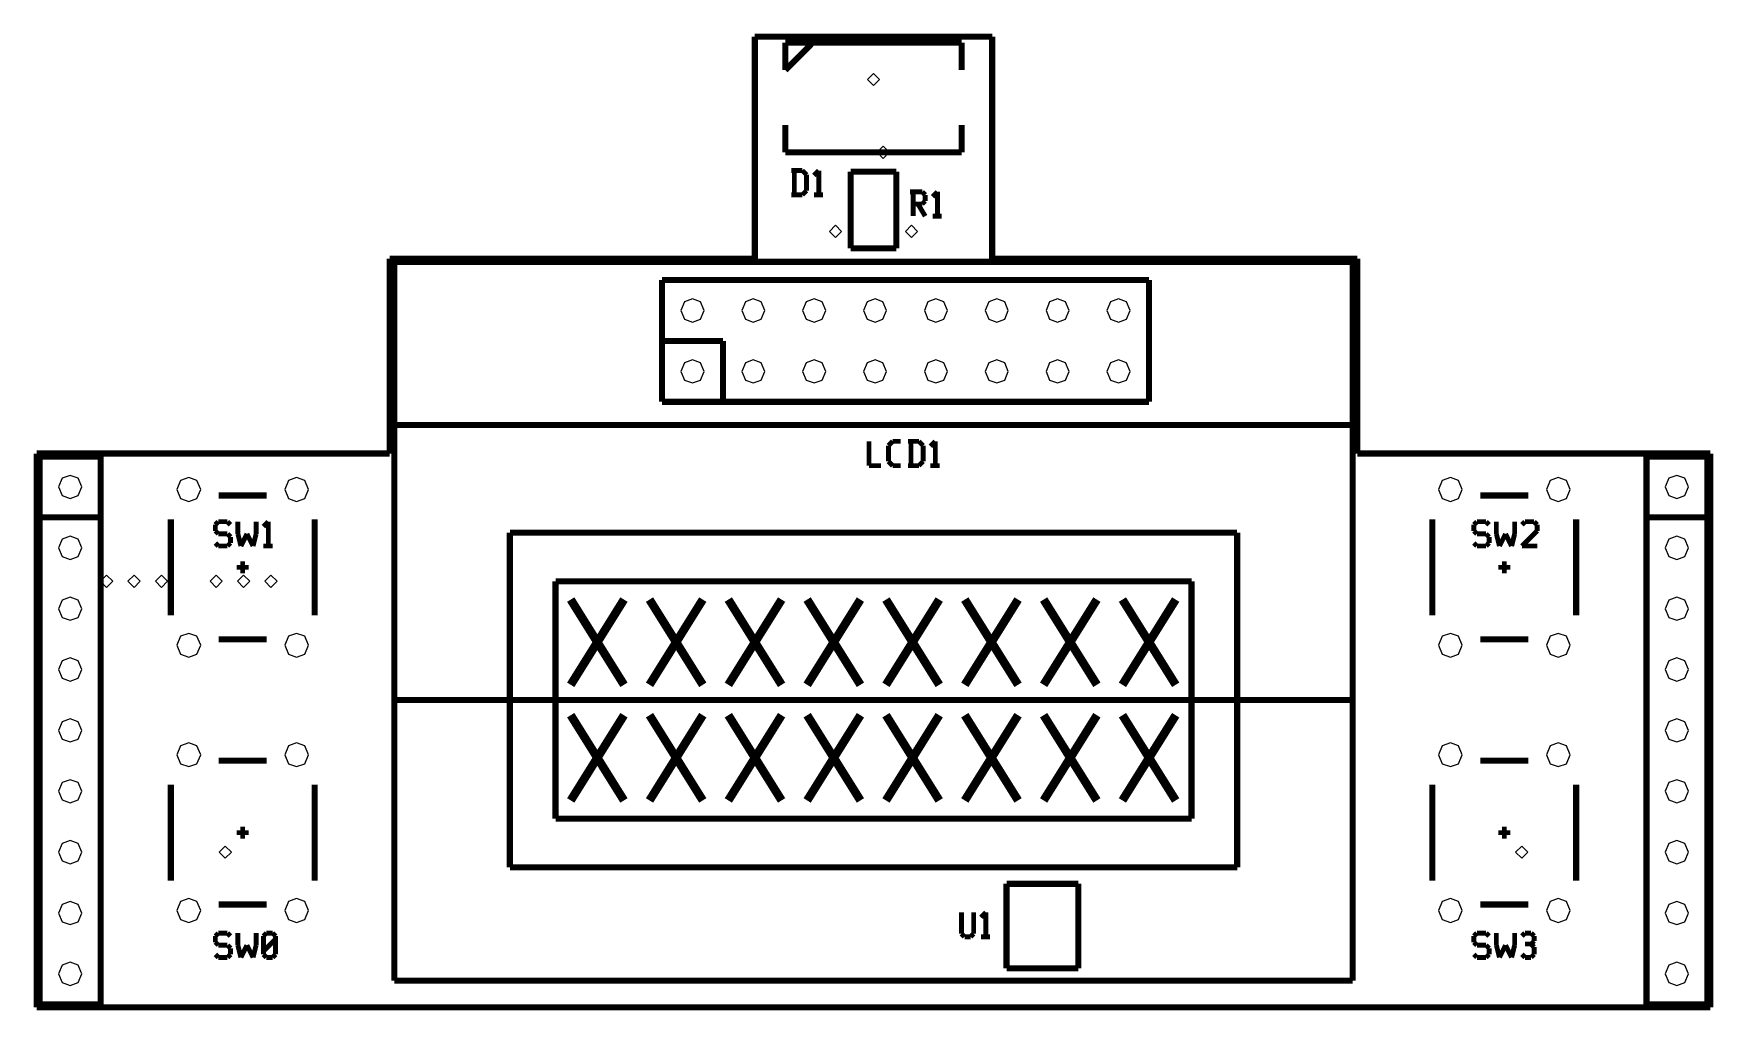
# Model space of a CAD drawing. Extents: x -1.38 to 1.38, y -0.51 to 1.1.
import ezdxf

# ---------------------------------------------------------------- set-up
doc = ezdxf.new("R2010")
doc.units = 0
doc.header["$MEASUREMENT"] = 0
doc.layers.add('mrbw-cst-lcd', color=7, linetype='Continuous')

msp = doc.modelspace()

# ---------------------------------------------------------------- linework, layer by layer
at = {"layer": 'mrbw-cst-lcd', "color": 173, "const_width": 0.01}
for points in [[(-0.194901, 1.090009), (-0.194901, 0.725039)], [(-0.194901, 1.090009), (0.195119, 1.090009)], [(0.195119, 1.090009), (0.195119, 0.725039)], [(-0.794896, 0.405001), (-0.794896, 0.725039)], [(-0.794896, 0.725039), (-0.194901, 0.725039)], [(0.195119, 0.725039), (0.795109, 0.725039)], [(0.795109, 0.725039), (0.795109, 0.405001)], [(-1.374919, -0.504992), (-1.374919, 0.405001)], [(-1.374919, 0.405001), (-0.794896, 0.405001)], [(1.375079, 0.405001), (0.795109, 0.405001)], [(1.375079, -0.504992), (1.375079, 0.405001)], [(-1.374919, -0.504992), (1.375079, -0.504992)]]:
    msp.add_lwpolyline(points, dxfattribs=at)
at = {"layer": 'mrbw-cst-lcd', "color": 200}
for points, const_width in [([(-0.144881, 1.080019), (0.145109, 1.080019)], 0.01), ([(-0.144881, 1.080019), (-0.144881, 1.034989)], 0.01), ([(-0.099911, 1.080019), (-0.144881, 1.034989)], 0.01), ([(0.145109, 1.080019), (0.145109, 1.034989)], 0.01), ([(-0.144881, 0.900009), (-0.144881, 0.945039)], 0.01), ([(0.145109, 0.900009), (0.145109, 0.945039)], 0.01), ([(-0.144881, 0.900009), (0.145109, 0.900009)], 0.01), ([(-0.134901, 0.870009), (-0.116891, 0.870009)], 0.008), ([(-0.129911, 0.870009), (-0.129911, 0.830019)], 0.008), ([(-0.116891, 0.870009), (-0.109891, 0.863009)], 0.008), ([(-0.109891, 0.863009), (-0.109891, 0.837019)], 0.008), ([(-0.097901, 0.862039), (-0.089871, 0.870009)], 0.008), ([(-0.089871, 0.870009), (-0.089871, 0.830019)], 0.008), ([(-0.037291, 0.867999), (-0.037291, 0.742029)], 0.01), ([(-0.037291, 0.867999), (0.037509, 0.867999)], 0.01), ([(0.037509, 0.867999), (0.037509, 0.742029)], 0.01), ([(-0.134901, 0.830019), (-0.116891, 0.830019)], 0.008), ([(-0.116891, 0.830019), (-0.109891, 0.837019)], 0.008), ([(-0.097901, 0.830019), (-0.082871, 0.830019)], 0.008), ([(0.060079, 0.835019), (0.080109, 0.835019)], 0.008), ([(0.065139, 0.835019), (0.065139, 0.795029)], 0.008), ([(0.080109, 0.835019), (0.085089, 0.830019)], 0.008), ([(0.085089, 0.830019), (0.085089, 0.820039)], 0.008), ([(0.097089, 0.827039), (0.105119, 0.835019)], 0.008), ([(0.105119, 0.835019), (0.105119, 0.795029)], 0.008), ([(0.065139, 0.814999), (0.080109, 0.814999)], 0.008), ([(0.073109, 0.814999), (0.085089, 0.795029)], 0.008), ([(0.080109, 0.814999), (0.085089, 0.820039)], 0.008), ([(0.097089, 0.795029), (0.112119, 0.795029)], 0.008), ([(-0.037291, 0.742029), (0.037509, 0.742029)], 0.01), ([(0.787409, 0.719999), (-0.787409, 0.719999)], 0.01), ([(-0.787409, 0.719999), (-0.787409, -0.461101)], 0.01), ([(0.787409, -0.461101), (0.787409, 0.719999)], 0.01), ([(-0.347411, 0.689999), (0.452609, 0.689999)], 0.01), ([(-0.347411, 0.689999), (-0.347411, 0.490019)], 0.01), ([(0.452609, 0.689999), (0.452609, 0.490019)], 0.01), ([(-0.347411, 0.590009), (-0.247371, 0.590009)], 0.01), ([(-0.247371, 0.590009), (-0.247371, 0.490019)], 0.01), ([(-0.347411, 0.490019), (0.452609, 0.490019)], 0.01), ([(-0.787409, 0.451929), (0.787409, 0.451929)], 0.01), ([(-0.007411, 0.42502), (-0.007411, 0.385036)], 0.008), ([(0.024609, 0.418022), (0.031609, 0.42502)], 0.008), ([(0.024609, 0.418022), (0.024609, 0.392034)], 0.008), ([(0.031609, 0.42502), (0.044619, 0.42502)], 0.008), ([(0.056609, 0.42502), (0.074619, 0.42502)], 0.008), ([(0.061609, 0.42502), (0.061609, 0.385036)], 0.008), ([(0.074619, 0.42502), (0.081619, 0.418022)], 0.008), ([(0.081619, 0.418022), (0.081619, 0.392034)], 0.008), ([(0.093619, 0.417045), (0.101589, 0.42502)], 0.008), ([(0.101589, 0.42502), (0.101589, 0.385036)], 0.008), ([(-1.369874, 0.400011), (-1.369874, -0.500001)], 0.01), ([(-1.269885, 0.400011), (-1.369874, 0.400011)], 0.01), ([(-1.269885, -0.500001), (-1.269885, 0.400011)], 0.01), ([(-1.269885, 0.30002), (-1.269885, 0.400011)], 0.01), ([(-0.007411, 0.385036), (0.012609, 0.385036)], 0.008), ([(0.024609, 0.392034), (0.031609, 0.385036)], 0.008), ([(0.031609, 0.385036), (0.044619, 0.385036)], 0.008), ([(0.056609, 0.385036), (0.074619, 0.385036)], 0.008), ([(0.074619, 0.385036), (0.081619, 0.392034)], 0.008), ([(0.093619, 0.385036), (0.108589, 0.385036)], 0.008), ([(1.270109, 0.400011), (1.270109, -0.500001)], 0.01), ([(1.370089, 0.400011), (1.270109, 0.400011)], 0.01), ([(1.370089, -0.500001), (1.370089, 0.400011)], 0.01), ([(1.370089, 0.30002), (1.370089, 0.400011)], 0.01), ([(-1.075711, 0.3361), (-0.996935, 0.3361)], 0.01), ([(0.997149, 0.3361), (1.075869, 0.3361)], 0.01), ([(-1.369874, 0.30002), (-1.269885, 0.30002)], 0.01), ([(1.270109, 0.30002), (1.370089, 0.30002)], 0.01), ([(-1.154433, 0.296712), (-1.154433, 0.139213)], 0.01), ([(-1.081299, 0.287977), (-1.076308, 0.292968)], 0.008), ([(-1.081299, 0.287977), (-1.081299, 0.277994)], 0.008), ([(-1.081299, 0.277994), (-1.076308, 0.272948)], 0.008), ([(-1.076308, 0.292968), (-1.061334, 0.292968)], 0.008), ([(-1.076308, 0.272948), (-1.061334, 0.272948)], 0.008), ([(-1.061334, 0.292968), (-1.056343, 0.287977)], 0.008), ([(-1.061334, 0.272948), (-1.056343, 0.267957)], 0.008), ([(-1.044299, 0.292968), (-1.044299, 0.272948)], 0.008), ([(-1.044299, 0.272948), (-1.039307, 0.252983)], 0.008), ([(-1.039307, 0.252983), (-1.029325, 0.272948)], 0.008), ([(-1.029325, 0.272948), (-1.019342, 0.252983)], 0.008), ([(-1.019342, 0.252983), (-1.014296, 0.272948)], 0.008), ([(-1.014296, 0.292968), (-1.014296, 0.272948)], 0.008), ([(-1.002306, 0.284993), (-0.994331, 0.292968)], 0.008), ([(-0.994331, 0.292968), (-0.994331, 0.252983)], 0.008), ([(-0.918214, 0.296712), (-0.918214, 0.139213)], 0.01), ([(-0.597413, 0.275011), (0.597409, 0.275011)], 0.01), ([(-0.597413, 0.275011), (-0.597413, -0.274957)], 0.01), ([(0.597639, 0.275011), (0.597639, -0.274957)], 0.01), ([(0.918429, 0.296712), (0.918429, 0.139213)], 0.01), ([(0.986519, 0.287977), (0.991509, 0.292968)], 0.008), ([(0.986519, 0.287977), (0.986519, 0.277994)], 0.008), ([(0.986519, 0.277994), (0.991509, 0.272948)], 0.008), ([(0.991509, 0.292968), (1.006539, 0.292968)], 0.008), ([(0.991509, 0.272948), (1.006539, 0.272948)], 0.008), ([(1.006539, 0.292968), (1.011519, 0.287977)], 0.008), ([(1.006539, 0.272948), (1.011519, 0.267957)], 0.008), ([(1.023519, 0.292968), (1.023519, 0.272948)], 0.008), ([(1.023519, 0.272948), (1.028509, 0.252983)], 0.008), ([(1.028509, 0.252983), (1.038549, 0.272948)], 0.008), ([(1.038549, 0.272948), (1.048519, 0.252983)], 0.008), ([(1.048519, 0.252983), (1.053519, 0.272948)], 0.008), ([(1.053519, 0.292968), (1.053519, 0.272948)], 0.008), ([(1.065509, 0.287977), (1.070499, 0.292968)], 0.008), ([(1.065509, 0.252983), (1.090519, 0.277994)], 0.008), ([(1.070499, 0.292968), (1.085519, 0.292968)], 0.008), ([(1.085519, 0.292968), (1.090519, 0.287977)], 0.008), ([(1.090519, 0.287977), (1.090519, 0.277994)], 0.008), ([(1.154649, 0.296712), (1.154649, 0.139213)], 0.01), ([(-1.081299, 0.257975), (-1.076308, 0.252983)], 0.008), ([(-1.076308, 0.252983), (-1.061334, 0.252983)], 0.008), ([(-1.061334, 0.252983), (-1.056343, 0.257975)], 0.008), ([(-1.056343, 0.267957), (-1.056343, 0.257975)], 0.008), ([(-1.002306, 0.252983), (-0.987332, 0.252983)], 0.008), ([(0.986519, 0.257975), (0.991509, 0.252983)], 0.008), ([(0.991509, 0.252983), (1.006539, 0.252983)], 0.008), ([(1.006539, 0.252983), (1.011519, 0.257975)], 0.008), ([(1.011519, 0.267957), (1.011519, 0.257975)], 0.008), ([(1.065509, 0.252983), (1.090519, 0.252983)], 0.008), ([(-1.046306, 0.21799), (-1.02634, 0.21799)], 0.008), ([(-1.036324, 0.227972), (-1.036324, 0.207952)], 0.008), ([(1.026499, 0.21799), (1.046519, 0.21799)], 0.008), ([(1.036539, 0.227972), (1.036539, 0.207952)], 0.008), ([(-0.522381, 0.19504), (0.522589, 0.19504)], 0.01), ([(-0.522381, -0.194988), (-0.522381, 0.19504)], 0.01), ([(0.522589, 0.19504), (0.522589, -0.194988)], 0.01), ([(-0.49737, 0.025011), (-0.409911, 0.165038)], 0.014), ([(-0.49737, 0.165038), (-0.409911, 0.025011)], 0.014), ([(-0.367921, 0.025011), (-0.280411, 0.165038)], 0.014), ([(-0.367921, 0.165038), (-0.280411, 0.025011)], 0.014), ([(-0.238421, 0.025011), (-0.150911, 0.165038)], 0.014), ([(-0.238421, 0.165038), (-0.150911, 0.025011)], 0.014), ([(-0.108911, 0.025011), (-0.021411, 0.165038)], 0.014), ([(-0.108911, 0.165038), (-0.021411, 0.025011)], 0.014), ([(0.020589, 0.025011), (0.108089, 0.165038)], 0.014), ([(0.020589, 0.165038), (0.108089, 0.025011)], 0.014), ([(0.150089, 0.025011), (0.237609, 0.165038)], 0.014), ([(0.150089, 0.165038), (0.237609, 0.025011)], 0.014), ([(0.279589, 0.025011), (0.367109, 0.165038)], 0.014), ([(0.279589, 0.165038), (0.367109, 0.025011)], 0.014), ([(0.409089, 0.025011), (0.496609, 0.165038)], 0.014), ([(0.409089, 0.165038), (0.496609, 0.025011)], 0.014), ([(-1.075711, 0.09988), (-0.996935, 0.09988)], 0.01), ([(0.997149, 0.09988), (1.075869, 0.09988)], 0.01), ([(-0.787409, 0), (0.787409, 0)], 0.01), ([(-0.49737, -0.164985), (-0.409911, -0.024957)], 0.014), ([(-0.49737, -0.024957), (-0.409911, -0.164985)], 0.014), ([(-0.367921, -0.164985), (-0.280411, -0.024957)], 0.014), ([(-0.367921, -0.024957), (-0.280411, -0.164985)], 0.014), ([(-0.238421, -0.164985), (-0.150911, -0.024957)], 0.014), ([(-0.238421, -0.024957), (-0.150911, -0.164985)], 0.014), ([(-0.108911, -0.164985), (-0.021411, -0.024957)], 0.014), ([(-0.108911, -0.024957), (-0.021411, -0.164985)], 0.014), ([(0.020589, -0.164985), (0.108089, -0.024957)], 0.014), ([(0.020589, -0.024957), (0.108089, -0.164985)], 0.014), ([(0.150089, -0.164985), (0.237609, -0.024957)], 0.014), ([(0.150089, -0.024957), (0.237609, -0.164985)], 0.014), ([(0.279589, -0.164985), (0.367109, -0.024957)], 0.014), ([(0.279589, -0.024957), (0.367109, -0.164985)], 0.014), ([(0.409089, -0.164985), (0.496609, -0.024957)], 0.014), ([(0.409089, -0.024957), (0.496609, -0.164985)], 0.014), ([(-1.075711, -0.099827), (-0.996935, -0.099827)], 0.01), ([(0.997149, -0.099827), (1.075869, -0.099827)], 0.01), ([(-1.154433, -0.139216), (-1.154433, -0.296659)], 0.01), ([(-0.918214, -0.139216), (-0.918214, -0.296659)], 0.01), ([(0.918429, -0.139216), (0.918429, -0.296659)], 0.01), ([(1.154649, -0.139216), (1.154649, -0.296659)], 0.01), ([(0.522589, -0.194988), (-0.522381, -0.194988)], 0.01), ([(-1.046306, -0.217937), (-1.02634, -0.217937)], 0.008), ([(-1.036324, -0.207955), (-1.036324, -0.22792)], 0.008), ([(1.026499, -0.217937), (1.046519, -0.217937)], 0.008), ([(1.036539, -0.207955), (1.036539, -0.22792)], 0.008), ([(-0.597413, -0.274957), (0.597639, -0.274957)], 0.01), ([(0.218619, -0.301975), (0.218619, -0.440973)], 0.01), ([(0.218619, -0.301975), (0.336619, -0.301975)], 0.01), ([(0.336619, -0.301975), (0.336619, -0.440973)], 0.01), ([(-1.075711, -0.336046), (-0.996935, -0.336046)], 0.01), ([(0.997149, -0.336046), (1.075869, -0.336046)], 0.01), ([(0.144609, -0.348959), (0.144609, -0.384007)], 0.008), ([(0.164579, -0.348959), (0.164579, -0.384007)], 0.008), ([(0.176619, -0.356988), (0.184589, -0.348959)], 0.008), ([(0.184589, -0.348959), (0.184589, -0.388998)], 0.008), ([(-1.081299, -0.387913), (-1.076308, -0.382921)], 0.008), ([(-1.081299, -0.387913), (-1.081299, -0.39795)], 0.008), ([(-1.076308, -0.382921), (-1.061334, -0.382921)], 0.008), ([(-1.061334, -0.382921), (-1.056343, -0.387913)], 0.008), ([(-1.044299, -0.382921), (-1.044299, -0.402941)], 0.008), ([(-1.014296, -0.382921), (-1.014296, -0.402941)], 0.008), ([(-1.002306, -0.387913), (-0.997315, -0.382921)], 0.008), ([(-1.002306, -0.387913), (-1.002306, -0.417915)], 0.008), ([(-0.997315, -0.382921), (-0.987332, -0.382921)], 0.008), ([(-0.987332, -0.382921), (-0.98234, -0.387913)], 0.008), ([(-0.98234, -0.387913), (-0.98234, -0.417915)], 0.008), ([(0.144609, -0.384007), (0.149609, -0.388998)], 0.008), ([(0.149609, -0.388998), (0.159589, -0.388998)], 0.008), ([(0.159589, -0.388998), (0.164579, -0.384007)], 0.008), ([(0.176619, -0.388998), (0.191589, -0.388998)], 0.008), ([(0.986519, -0.387913), (0.991509, -0.382921)], 0.008), ([(0.986519, -0.387913), (0.986519, -0.39795)], 0.008), ([(0.991509, -0.382921), (1.006539, -0.382921)], 0.008), ([(1.006539, -0.382921), (1.011519, -0.387913)], 0.008), ([(1.023519, -0.382921), (1.023519, -0.402941)], 0.008), ([(1.053519, -0.382921), (1.053519, -0.402941)], 0.008), ([(1.065509, -0.387913), (1.070499, -0.382921)], 0.008), ([(1.070499, -0.382921), (1.080539, -0.382921)], 0.008), ([(1.080539, -0.382921), (1.085519, -0.387913)], 0.008), ([(1.085519, -0.387913), (1.085519, -0.395942)], 0.008), ([(-1.081299, -0.39795), (-1.076308, -0.402941)], 0.008), ([(-1.081299, -0.417915), (-1.076308, -0.422907)], 0.008), ([(-1.076308, -0.402941), (-1.061334, -0.402941)], 0.008), ([(-1.061334, -0.402941), (-1.056343, -0.407932)], 0.008), ([(-1.061334, -0.422907), (-1.056343, -0.417915)], 0.008), ([(-1.056343, -0.407932), (-1.056343, -0.417915)], 0.008), ([(-1.044299, -0.402941), (-1.039307, -0.422907)], 0.008), ([(-1.039307, -0.422907), (-1.029325, -0.402941)], 0.008), ([(-1.029325, -0.402941), (-1.019342, -0.422907)], 0.008), ([(-1.019342, -0.422907), (-1.014296, -0.402941)], 0.008), ([(-1.002306, -0.412924), (-0.98234, -0.392905)], 0.008), ([(-1.002306, -0.417915), (-0.997315, -0.422907)], 0.008), ([(-0.987332, -0.422907), (-0.98234, -0.417915)], 0.008), ([(0.986519, -0.39795), (0.991509, -0.402941)], 0.008), ([(0.986519, -0.417915), (0.991509, -0.422907)], 0.008), ([(0.991509, -0.402941), (1.006539, -0.402941)], 0.008), ([(1.006539, -0.402941), (1.011519, -0.407932)], 0.008), ([(1.006539, -0.422907), (1.011519, -0.417915)], 0.008), ([(1.011519, -0.407932), (1.011519, -0.417915)], 0.008), ([(1.023519, -0.402941), (1.028509, -0.422907)], 0.008), ([(1.028509, -0.422907), (1.038549, -0.402941)], 0.008), ([(1.038549, -0.402941), (1.048519, -0.422907)], 0.008), ([(1.048519, -0.422907), (1.053519, -0.402941)], 0.008), ([(1.065509, -0.417915), (1.070499, -0.422907)], 0.008), ([(1.070499, -0.400934), (1.080539, -0.400934)], 0.008), ([(1.085519, -0.395942), (1.080539, -0.400934)], 0.008), ([(1.085519, -0.405925), (1.080539, -0.400934)], 0.008), ([(1.080539, -0.422907), (1.085519, -0.417915)], 0.008), ([(1.085519, -0.405925), (1.085519, -0.417915)], 0.008), ([(-1.076308, -0.422907), (-1.061334, -0.422907)], 0.008), ([(-0.997315, -0.422907), (-0.987332, -0.422907)], 0.008), ([(0.218619, -0.440973), (0.336619, -0.440973)], 0.01), ([(0.991509, -0.422907), (1.006539, -0.422907)], 0.008), ([(1.070499, -0.422907), (1.080539, -0.422907)], 0.008), ([(-0.787409, -0.461101), (0.787409, -0.461101)], 0.01), ([(-1.369874, -0.500001), (-1.269885, -0.500001)], 0.01), ([(1.270109, -0.500001), (1.370089, -0.500001)], 0.01)]:
    msp.add_lwpolyline(points, dxfattribs=dict(at, const_width=const_width))
at = {"layer": 'mrbw-cst-lcd', "color": 13}
for points in [[(0.010119, 1.019539), (0.000079, 1.029559), (-0.009911, 1.019539), (0.000079, 1.009549), (0.010119, 1.019539)], [(0.025909, 0.900009), (0.015869, 0.910049), (0.005889, 0.900009), (0.015869, 0.890019), (0.025909, 0.900009)], [(-0.052381, 0.770019), (-0.062421, 0.780059), (-0.072401, 0.770019), (-0.062421, 0.760039), (-0.052381, 0.770019)], [(0.072619, 0.770019), (0.062579, 0.780059), (0.052589, 0.770019), (0.062579, 0.760039), (0.072619, 0.770019)], [(-0.278401, 0.640029), (-0.284371, 0.654299), (-0.297391, 0.659069), (-0.310461, 0.654299), (-0.316381, 0.640029), (-0.310461, 0.625809), (-0.297391, 0.621039), (-0.284371, 0.625809), (-0.278401, 0.640029)], [(-0.178411, 0.640029), (-0.184381, 0.654299), (-0.197401, 0.659069), (-0.210481, 0.654299), (-0.216391, 0.640029), (-0.210481, 0.625809), (-0.197401, 0.621039), (-0.184381, 0.625809), (-0.178411, 0.640029)], [(-0.078371, 0.640029), (-0.084341, 0.654299), (-0.097411, 0.659069), (-0.110491, 0.654299), (-0.116401, 0.640029), (-0.110491, 0.625809), (-0.097411, 0.621039), (-0.084341, 0.625809), (-0.078371, 0.640029)], [(0.021619, 0.640029), (0.015649, 0.654299), (0.002579, 0.659069), (-0.010501, 0.654299), (-0.016411, 0.640029), (-0.010501, 0.625809), (0.002579, 0.621039), (0.015649, 0.625809), (0.021619, 0.640029)], [(0.121609, 0.640029), (0.115639, 0.654299), (0.102619, 0.659069), (0.089549, 0.654299), (0.083639, 0.640029), (0.089549, 0.625809), (0.102619, 0.621039), (0.115639, 0.625809), (0.121609, 0.640029)], [(0.221589, 0.640029), (0.215639, 0.654299), (0.202609, 0.659069), (0.189539, 0.654299), (0.183619, 0.640029), (0.189539, 0.625809), (0.202609, 0.621039), (0.215639, 0.625809), (0.221589, 0.640029)], [(0.321589, 0.640029), (0.315619, 0.654299), (0.302589, 0.659069), (0.289519, 0.654299), (0.283609, 0.640029), (0.289519, 0.625809), (0.302589, 0.621039), (0.315619, 0.625809), (0.321589, 0.640029)], [(0.421639, 0.640029), (0.415659, 0.654299), (0.402589, 0.659069), (0.389509, 0.654299), (0.383589, 0.640029), (0.389509, 0.625809), (0.402589, 0.621039), (0.415659, 0.625809), (0.421639, 0.640029)], [(-0.278401, 0.540039), (-0.284371, 0.554309), (-0.297391, 0.559079), (-0.310461, 0.554309), (-0.316381, 0.540039), (-0.310461, 0.525829), (-0.297391, 0.521049), (-0.284371, 0.525829), (-0.278401, 0.540039)], [(-0.178411, 0.540039), (-0.184381, 0.554309), (-0.197401, 0.559079), (-0.210481, 0.554309), (-0.216391, 0.540039), (-0.210481, 0.525829), (-0.197401, 0.521049), (-0.184381, 0.525829), (-0.178411, 0.540039)], [(-0.078371, 0.540039), (-0.084341, 0.554309), (-0.097411, 0.559079), (-0.110491, 0.554309), (-0.116401, 0.540039), (-0.110491, 0.525829), (-0.097411, 0.521049), (-0.084341, 0.525829), (-0.078371, 0.540039)], [(0.021619, 0.540039), (0.015649, 0.554309), (0.002579, 0.559079), (-0.010501, 0.554309), (-0.016411, 0.540039), (-0.010501, 0.525829), (0.002579, 0.521049), (0.015649, 0.525829), (0.021619, 0.540039)], [(0.121609, 0.540039), (0.115639, 0.554309), (0.102619, 0.559079), (0.089549, 0.554309), (0.083639, 0.540039), (0.089549, 0.525829), (0.102619, 0.521049), (0.115639, 0.525829), (0.121609, 0.540039)], [(0.221589, 0.540039), (0.215639, 0.554309), (0.202609, 0.559079), (0.189539, 0.554309), (0.183619, 0.540039), (0.189539, 0.525829), (0.202609, 0.521049), (0.215639, 0.525829), (0.221589, 0.540039)], [(0.321589, 0.540039), (0.315619, 0.554309), (0.302589, 0.559079), (0.289519, 0.554309), (0.283609, 0.540039), (0.289519, 0.525829), (0.302589, 0.521049), (0.315619, 0.525829), (0.321589, 0.540039)], [(0.421639, 0.540039), (0.415659, 0.554309), (0.402589, 0.559079), (0.389509, 0.554309), (0.383589, 0.540039), (0.389509, 0.525829), (0.402589, 0.521049), (0.415659, 0.525829), (0.421639, 0.540039)], [(-1.300917, 0.350043), (-1.306885, 0.364311), (-1.319906, 0.369086), (-1.332981, 0.364311), (-1.338895, 0.350043), (-1.332981, 0.335829), (-1.319906, 0.331054), (-1.306885, 0.335829), (-1.300917, 0.350043)], [(-1.105388, 0.345919), (-1.111518, 0.360568), (-1.12492, 0.365451), (-1.13832, 0.360568), (-1.144396, 0.345919), (-1.13832, 0.331325), (-1.12492, 0.326443), (-1.111518, 0.331325), (-1.105388, 0.345919)], [(-0.928196, 0.345919), (-0.934327, 0.360568), (-0.947728, 0.365451), (-0.961128, 0.360568), (-0.967204, 0.345919), (-0.961128, 0.331325), (-0.947728, 0.326443), (-0.934327, 0.331325), (-0.928196, 0.345919)], [(0.967429, 0.345919), (0.961289, 0.360568), (0.947889, 0.365451), (0.934479, 0.360568), (0.928409, 0.345919), (0.934479, 0.331325), (0.947889, 0.326443), (0.961289, 0.331325), (0.967429, 0.345919)], [(1.144609, 0.345919), (1.138479, 0.360568), (1.125079, 0.365451), (1.111679, 0.360568), (1.105609, 0.345919), (1.111679, 0.331325), (1.125079, 0.326443), (1.138479, 0.331325), (1.144609, 0.345919)], [(1.339109, 0.350043), (1.333149, 0.364311), (1.320069, 0.369086), (1.306999, 0.364311), (1.301079, 0.350043), (1.306999, 0.335829), (1.320069, 0.331054), (1.333149, 0.335829), (1.339109, 0.350043)], [(-1.300917, 0.25), (-1.306885, 0.264268), (-1.319906, 0.269043), (-1.332981, 0.264268), (-1.338895, 0.25), (-1.332981, 0.235784), (-1.319906, 0.231011), (-1.306885, 0.235784), (-1.300917, 0.25)], [(1.339109, 0.25), (1.333149, 0.264268), (1.320069, 0.269043), (1.306999, 0.264268), (1.301079, 0.25), (1.306999, 0.235784), (1.320069, 0.231011), (1.333149, 0.235784), (1.339109, 0.25)], [(-1.24992, 0.19504), (-1.259902, 0.205023), (-1.269885, 0.19504), (-1.259902, 0.185058), (-1.24992, 0.19504)], [(-1.204889, 0.19504), (-1.214925, 0.205023), (-1.224908, 0.19504), (-1.214925, 0.185058), (-1.204889, 0.19504)], [(-1.159913, 0.19504), (-1.169896, 0.205023), (-1.179878, 0.19504), (-1.169896, 0.185058), (-1.159913, 0.19504)], [(-1.069906, 0.19504), (-1.079889, 0.205023), (-1.089871, 0.19504), (-1.079889, 0.185058), (-1.069906, 0.19504)], [(-1.024875, 0.19504), (-1.034913, 0.205023), (-1.044896, 0.19504), (-1.034913, 0.185058), (-1.024875, 0.19504)], [(-0.9799, 0.19504), (-0.989936, 0.205023), (-0.99992, 0.19504), (-0.989936, 0.185058), (-0.9799, 0.19504)], [(-1.300917, 0.150011), (-1.306885, 0.164279), (-1.319906, 0.169054), (-1.332981, 0.164279), (-1.338895, 0.150011), (-1.332981, 0.135795), (-1.319906, 0.131022), (-1.306885, 0.135795), (-1.300917, 0.150011)], [(1.339109, 0.150011), (1.333149, 0.164279), (1.320069, 0.169054), (1.306999, 0.164279), (1.301079, 0.150011), (1.306999, 0.135795), (1.320069, 0.131022), (1.333149, 0.135795), (1.339109, 0.150011)], [(-1.105388, 0.090005), (-1.111518, 0.104654), (-1.12492, 0.109537), (-1.13832, 0.104654), (-1.144396, 0.090005), (-1.13832, 0.075412), (-1.12492, 0.070529), (-1.111518, 0.075412), (-1.105388, 0.090005)], [(-0.928196, 0.090005), (-0.934327, 0.104654), (-0.947728, 0.109537), (-0.961128, 0.104654), (-0.967204, 0.090005), (-0.961128, 0.075412), (-0.947728, 0.070529), (-0.934327, 0.075412), (-0.928196, 0.090005)], [(0.967429, 0.090005), (0.961289, 0.104654), (0.947889, 0.109537), (0.934479, 0.104654), (0.928409, 0.090005), (0.934479, 0.075412), (0.947889, 0.070529), (0.961289, 0.075412), (0.967429, 0.090005)], [(1.144609, 0.090005), (1.138479, 0.104654), (1.125079, 0.109537), (1.111679, 0.104654), (1.105609, 0.090005), (1.111679, 0.075412), (1.125079, 0.070529), (1.138479, 0.075412), (1.144609, 0.090005)], [(-1.300917, 0.05002), (-1.306885, 0.06429), (-1.319906, 0.069063), (-1.332981, 0.06429), (-1.338895, 0.05002), (-1.332981, 0.035807), (-1.319906, 0.031033), (-1.306885, 0.035807), (-1.300917, 0.05002)], [(1.339109, 0.05002), (1.333149, 0.06429), (1.320069, 0.069063), (1.306999, 0.06429), (1.301079, 0.05002), (1.306999, 0.035807), (1.320069, 0.031033), (1.333149, 0.035807), (1.339109, 0.05002)], [(-1.300917, -0.049969), (-1.306885, -0.035699), (-1.319906, -0.030925), (-1.332981, -0.035699), (-1.338895, -0.049969), (-1.332981, -0.064182), (-1.319906, -0.068957), (-1.306885, -0.064182), (-1.300917, -0.049969)], [(1.339109, -0.049969), (1.333149, -0.035699), (1.320069, -0.030925), (1.306999, -0.035699), (1.301079, -0.049969), (1.306999, -0.064182), (1.320069, -0.068957), (1.333149, -0.064182), (1.339109, -0.049969)], [(-1.105388, -0.090007), (-1.111518, -0.075359), (-1.12492, -0.070475), (-1.13832, -0.075359), (-1.144396, -0.090007), (-1.13832, -0.104602), (-1.12492, -0.109484), (-1.111518, -0.104602), (-1.105388, -0.090007)], [(-0.928196, -0.090007), (-0.934327, -0.075359), (-0.947728, -0.070475), (-0.961128, -0.075359), (-0.967204, -0.090007), (-0.961128, -0.104602), (-0.947728, -0.109484), (-0.934327, -0.104602), (-0.928196, -0.090007)], [(0.967429, -0.090007), (0.961289, -0.075359), (0.947889, -0.070475), (0.934479, -0.075359), (0.928409, -0.090007), (0.934479, -0.104602), (0.947889, -0.109484), (0.961289, -0.104602), (0.967429, -0.090007)], [(1.144609, -0.090007), (1.138479, -0.075359), (1.125079, -0.070475), (1.111679, -0.075359), (1.105609, -0.090007), (1.111679, -0.104602), (1.125079, -0.109484), (1.138479, -0.104602), (1.144609, -0.090007)], [(-1.300917, -0.149957), (-1.306885, -0.135689), (-1.319906, -0.130914), (-1.332981, -0.135689), (-1.338895, -0.149957), (-1.332981, -0.164171), (-1.319906, -0.168946), (-1.306885, -0.164171), (-1.300917, -0.149957)], [(1.339109, -0.149957), (1.333149, -0.135689), (1.320069, -0.130914), (1.306999, -0.135689), (1.301079, -0.149957), (1.306999, -0.164171), (1.320069, -0.168946), (1.333149, -0.164171), (1.339109, -0.149957)], [(-1.300917, -0.25), (-1.306885, -0.235732), (-1.319906, -0.230957), (-1.332981, -0.235732), (-1.338895, -0.25), (-1.332981, -0.264216), (-1.319906, -0.268989), (-1.306885, -0.264216), (-1.300917, -0.25)], [(-1.054878, -0.25), (-1.064915, -0.239964), (-1.074897, -0.25), (-1.064915, -0.25993), (-1.054878, -0.25)], [(1.075109, -0.25), (1.065079, -0.239964), (1.055089, -0.25), (1.065079, -0.25993), (1.075109, -0.25)], [(1.339109, -0.25), (1.333149, -0.235732), (1.320069, -0.230957), (1.306999, -0.235732), (1.301079, -0.25), (1.306999, -0.264216), (1.320069, -0.268989), (1.333149, -0.264216), (1.339109, -0.25)], [(-1.300917, -0.349989), (-1.306885, -0.335721), (-1.319906, -0.330946), (-1.332981, -0.335721), (-1.338895, -0.349989), (-1.332981, -0.364205), (-1.319906, -0.368978), (-1.306885, -0.364205), (-1.300917, -0.349989)], [(-1.105388, -0.345867), (-1.111518, -0.331219), (-1.12492, -0.326335), (-1.13832, -0.331219), (-1.144396, -0.345867), (-1.13832, -0.36046), (-1.12492, -0.365344), (-1.111518, -0.36046), (-1.105388, -0.345867)], [(-0.928196, -0.345867), (-0.934327, -0.331219), (-0.947728, -0.326335), (-0.961128, -0.331219), (-0.967204, -0.345867), (-0.961128, -0.36046), (-0.947728, -0.365344), (-0.934327, -0.36046), (-0.928196, -0.345867)], [(0.967429, -0.345867), (0.961289, -0.331219), (0.947889, -0.326335), (0.934479, -0.331219), (0.928409, -0.345867), (0.934479, -0.36046), (0.947889, -0.365344), (0.961289, -0.36046), (0.967429, -0.345867)], [(1.144609, -0.345867), (1.138479, -0.331219), (1.125079, -0.326335), (1.111679, -0.331219), (1.105609, -0.345867), (1.111679, -0.36046), (1.125079, -0.365344), (1.138479, -0.36046), (1.144609, -0.345867)], [(1.339109, -0.349989), (1.333149, -0.335721), (1.320069, -0.330946), (1.306999, -0.335721), (1.301079, -0.349989), (1.306999, -0.364205), (1.320069, -0.368978), (1.333149, -0.364205), (1.339109, -0.349989)], [(-1.300917, -0.449979), (-1.306885, -0.43571), (-1.319906, -0.430936), (-1.332981, -0.43571), (-1.338895, -0.449979), (-1.332981, -0.464193), (-1.319906, -0.468968), (-1.306885, -0.464193), (-1.300917, -0.449979)], [(1.339109, -0.449979), (1.333149, -0.43571), (1.320069, -0.430936), (1.306999, -0.43571), (1.301079, -0.449979), (1.306999, -0.464193), (1.320069, -0.468968), (1.333149, -0.464193), (1.339109, -0.449979)]]:
    msp.add_lwpolyline(points, close=True, dxfattribs=at)

doc.saveas('drawing.dxf')
